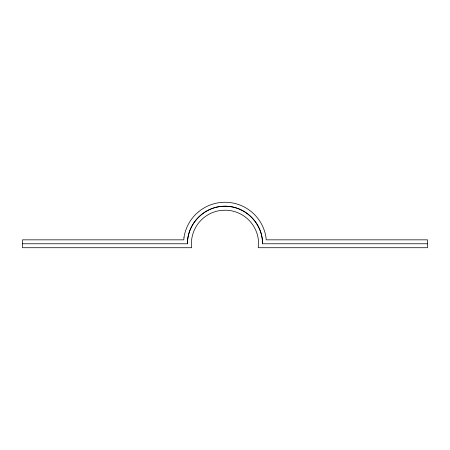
<?xml version="1.0" encoding="UTF-8"?>
<svg xmlns="http://www.w3.org/2000/svg" width="450" height="450" viewBox="0 0 450 450"><rect width="100%" height="100%" fill="white"/><g stroke="black" fill="none" stroke-linecap="round" stroke-linejoin="round"><path stroke-width="0.67" d="M22.5 243.776L187.459 243.776C187.076 223.706 204.93 205.852 225 206.235C245.07 205.852 262.924 223.706 262.541 243.776L427.5 243.776M187.459 243.776A37.541 37.541 0 0 1 225 206.235A37.541 37.541 0 0 1 262.541 243.776M184.011 237.285L183.814 239.839L22.5 239.839L22.5 247.719L191.655 247.719L191.441 242.078A33.604 33.604 0 0 1 221.428 210.364L226.699 210.218A33.604 33.604 0 0 1 258.412 240.204L258.266 247.719L427.5 247.719L427.5 239.839L266.186 239.839L265.989 237.285A41.496 41.496 0 0 0 184.011 237.285"/></g></svg>
